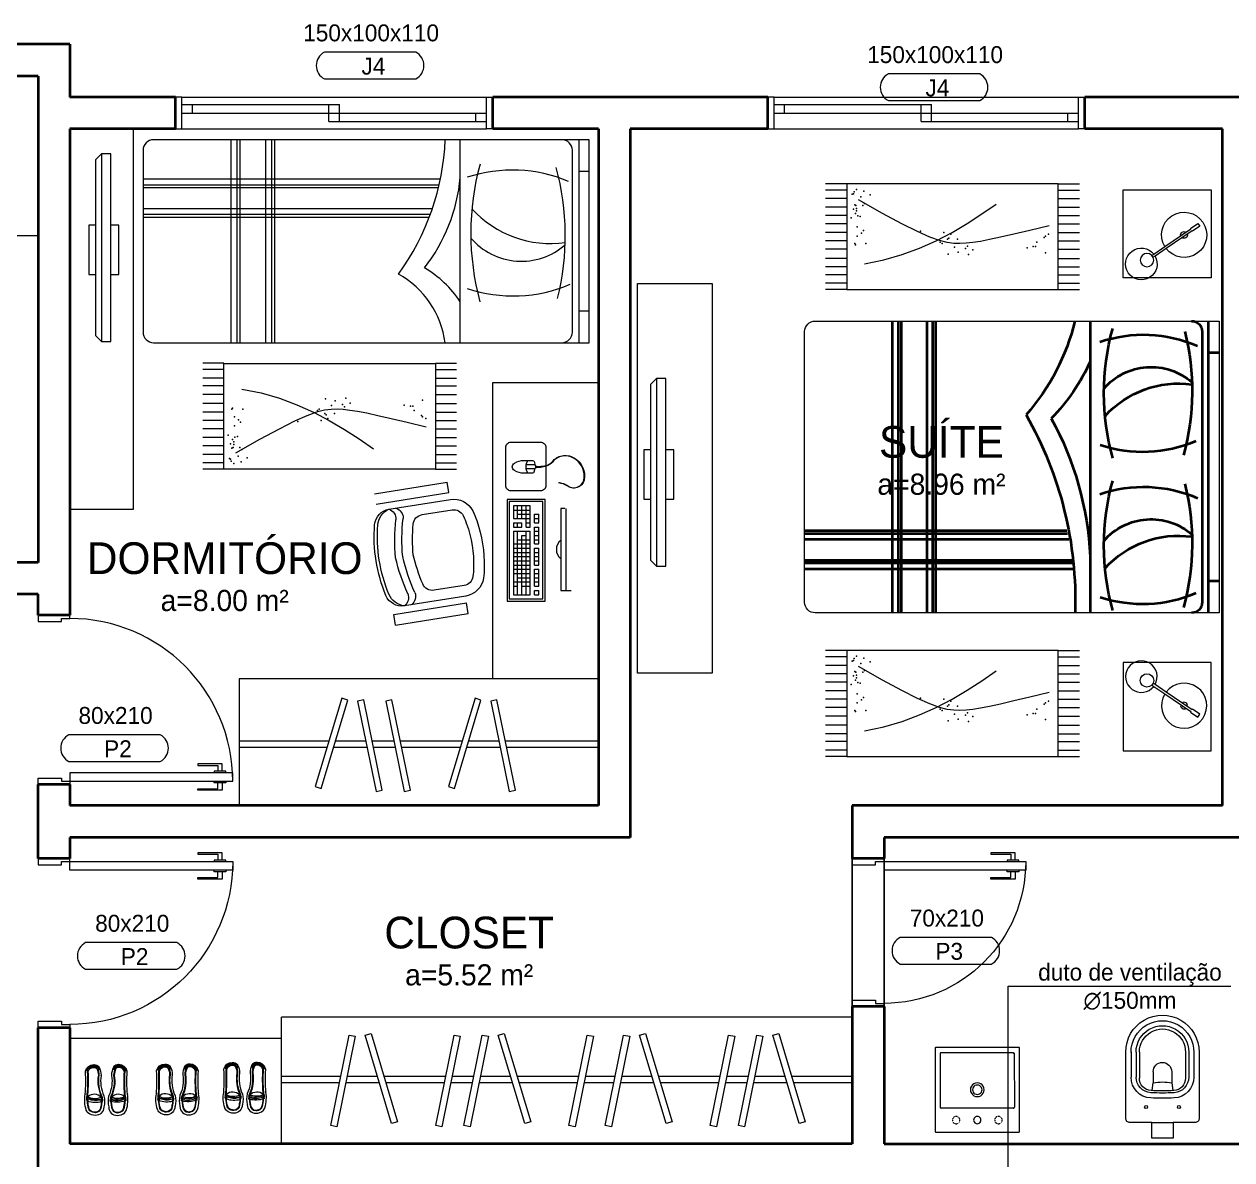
# Model space of a CAD drawing. Header units: millimetres. Extents: x 13204 to 24802, y 21209 to 40694.
# Drawn here: x 22591 to 23162, y 36718 to 37255 of the extents above; entities that cross this region are included whole.
import ezdxf
from ezdxf.enums import TextEntityAlignment as Align

# ---------------------------------------------------------------- set-up
doc = ezdxf.new("R2010")
doc.units = ezdxf.units.MM
doc.linetypes.add('CACHE', pattern=[0.24, 0.12, -0.12])
doc.linetypes.add('CONTINU', pattern=[0])
for name, color, linetype, lineweight in [('ESPECARQ', 2, 'Continuous', 20), ('Esquadrias', 2, 'Continuous', 20), ('Hachura', 8, 'Continuous', 0), ('Layout', 6, 'Continuous', 15), ('Layout-int', 1, 'Continuous', 40), ('Louças', 150, 'Continuous', 15), ('MOBILIÁRIO', 6, 'Continuous', 13), ('Moveis', 6, 'Continuous', 13), ('Paredes', 1, 'Continuous', 40), ('PISO', 5, 'Continuous', 5), ('TEXTO', 4, 'Continuous', 5)]:
    doc.layers.add(name, color=color, linetype=linetype, lineweight=lineweight)
doc.styles.add('LANA', font='stylu.ttf')
doc.styles.add('REGUA60', font='cityb___.ttf', dxfattribs={"width": 1.4})

# ---------------------------------------------------------------- blocks, each defined once
blk = doc.blocks.new('7408317_p')
at = {"layer": 'Louças'}
blk.add_lwpolyline([(200, 198.7), (198.2, 200.5), (-198.3, 200.5), (-200, 198.7), (-200, -197.7), (-198.3, -199.5), (198.2, -199.5), (200, -197.7)], close=True, dxfattribs=at)
at = {"layer": 'Louças', "linetype": 'CACHE'}
for points in [[(-100, 161.5, 1.00004), (-100, 126.5)], [(-100, 126.5, 1.000058), (-100, 161.5)], [(100, 161.5, 1.000022), (100, 126.5)], [(100, 126.5, 1.000056), (100, 161.5)]]:
    blk.add_lwpolyline(points, format="xyb", dxfattribs=at)
at = {"layer": 'Louças', "linetype": 'CONTINU'}
for points in [[(0, 161.5, 1.00026), (0, 126.5)], [(0, 126.5, 1.000277), (0, 161.5)], [(-170.3, 87.5, 0.414587), (-175.3, 82.5)], [(175.4, 82.5, 0.414612), (170.4, 87.5)], [(0, 33, 1.000349), (0, -32)], [(0, 22.7, 1.000759), (0, -21.8)], [(0, -32, 1.000654), (0, 33)], [(0, -21.8, 1.000698), (0, 22.7)], [(-173.6, -173, -0.197042), (-175, -169.5)], [(-175, -169.5, 0.414578), (-170, -174.5)], [(170.6, -174.5, 0.413833), (175, -170.1)], [(-170, -174.5, -0.19704), (-173.6, -173)]]:
    blk.add_lwpolyline(points, format="xyb", dxfattribs=at)
for points in [[(-175, -169.5), (-175.3, 82.5)], [(-170.3, 87.5), (170.4, 87.5)], [(175, -170.1), (175.4, 82.5)], [(-170, -174.5), (170.6, -174.5)]]:
    blk.add_lwpolyline(points, dxfattribs=at)
blk = doc.blocks.new('7113117_p')
at = {"layer": 'Louças'}
blk.add_lwpolyline([(172.9, -144, 0.467984), (153.2, -124.3), (50, -124.3), (50, -50.4), (-50.4, -50.4), (-50.4, -124.3), (-153.6, -124.3, 0.441665), (-173.3, -144), (-173.3, -457.4, 1.008711), (172.9, -457.4)], format="xyb", close=True, dxfattribs=at)
at = {"layer": 'Louças', "linetype": 'CONTINU'}
blk.add_lwpolyline([(-50.4, -124.3), (50, -124.3)], dxfattribs=at)
at = {"layer": 'Louças', "color": 8, "linetype": 'CONTINU'}
for points in [[(-77.7, -190.6, 1), (-77.7, -204.4)], [(-77.7, -204.4, 1), (-77.7, -190.6)], [(77.7, -190.6, 1), (77.7, -204.4)], [(77.7, -204.4, 1), (77.7, -190.6)], [(-55.5, -240.3, 0.40075), (-148.8, -338.1)], [(-55, -265.2, 0.398103), (-124.8, -338.9)], [(-53.8, -275.4, 0.398153), (-109.4, -334.2)], [(55.1, -240.3, 0.027466), (-55.5, -240.3)], [(54.7, -265.2, 0.027933), (-55, -265.2)], [(53.4, -275.4, 0.02758), (-53.8, -275.4)], [(109, -334.2, 0.398153), (53.4, -275.4)], [(124.4, -338.9, 0.398024), (54.7, -265.2)], [(148.4, -338.1, 0.400736), (55.1, -240.3)], [(-43.9, -311.9, 0.088949), (43.5, -312)], [(-43.9, -364.6, 0.417873), (0, -408.2)], [(0, -408.2, 0.414762), (43.5, -364.6)], [(-148.8, -456.1, 1.005641), (148.4, -456.1)], [(-124.8, -457.4, 1.001107), (124.4, -457.1)], [(-109.4, -457.4, 1.001183), (109, -457.1)]]:
    blk.add_lwpolyline(points, format="xyb", dxfattribs=at)
for points in [[(-48.9, -275.2), (-43.9, -311.9)], [(43.5, -312), (48.5, -275.2)], [(-148.8, -458.5), (-148.8, -339)], [(-124.8, -457.4), (-124.8, -338.9)], [(-109.4, -457.4), (-109.4, -334.2)], [(-43.9, -364.6), (-43.9, -311.9)], [(43.5, -364.6), (43.5, -312)], [(109, -457.1), (109, -334.2)], [(124.4, -457.1), (124.4, -338.9)], [(148.4, -458.5), (148.4, -339)]]:
    blk.add_lwpolyline(points, dxfattribs=at)
blk = doc.blocks.new('*U13', base_point=(47994.74, 3576.54))
at = {"layer": 'Esquadrias'}
for p, q in [((47847.74, 3576.54), (47844.74, 3576.54)), ((47847.74, 3561.54), (47847.74, 3576.54)), ((47991.74, 3576.54), (47994.74, 3576.54)), ((47991.74, 3561.54), (47991.74, 3576.54)), ((47991.74, 3573.04), (47917.24, 3573.04)), ((47917.24, 3565.04), (47917.24, 3573.04)), ((47922.24, 3565.04), (47922.24, 3573.04)), ((47986.74, 3569.04), (47986.74, 3573.04)), ((47991.74, 3569.04), (47847.74, 3569.04)), ((47922.24, 3565.04), (47847.74, 3565.04)), ((47852.74, 3565.04), (47852.74, 3569.04)), ((47844.74, 3561.54), (47847.74, 3561.54)), ((47994.74, 3561.54), (47991.74, 3561.54))]:
    blk.add_line(p, q, dxfattribs=at)
at = {"layer": 'Esquadrias', "color": 0}
for p, q in [((47991.74, 3576.54), (47847.74, 3576.54)), ((47991.74, 3561.54), (47847.74, 3561.54))]:
    blk.add_line(p, q, dxfattribs=at)
blk = doc.blocks.new('*U9', base_point=(47684.74, 3926.54))
at = {"layer": 'Esquadrias'}
for p, q in [((47683.24, 4003.54), (47679.24, 4003.54)), ((47679.24, 4003.54), (47679.24, 3926.54)), ((47683.24, 3926.54), (47683.24, 4003.54)), ((47678.49, 3998.54), (47674.99, 3998.54)), ((47674.99, 3998.54), (47674.99, 3987.04)), ((47679.24, 4000.29), (47678.49, 4000.29)), ((47678.49, 4000.29), (47678.49, 3994.79)), ((47683.24, 4000.29), (47683.99, 4000.29)), ((47683.99, 4000.29), (47683.99, 3994.79)), ((47683.99, 3998.54), (47687.49, 3998.54)), ((47687.49, 3998.54), (47687.49, 3987.04)), ((47675.74, 3987.04), (47675.74, 3996.54)), ((47675.74, 3996.54), (47678.49, 3996.54)), ((47678.49, 3994.79), (47679.24, 3994.79)), ((47683.99, 3994.79), (47683.24, 3994.79)), ((47686.74, 3996.54), (47683.99, 3996.54)), ((47686.74, 3987.04), (47686.74, 3996.54)), ((47674.99, 3987.04), (47675.74, 3987.04)), ((47687.49, 3987.04), (47686.74, 3987.04)), ((47606.24, 3926.54), (47604.74, 3926.54)), ((47606.24, 3922.54), (47606.24, 3926.54)), ((47679.24, 3926.54), (47683.24, 3926.54)), ((47683.24, 3926.54), (47684.74, 3926.54)), ((47683.24, 3922.54), (47683.24, 3926.54)), ((47607.74, 3922.54), (47606.24, 3922.54)), ((47607.74, 3911.54), (47607.74, 3922.54)), ((47681.74, 3911.54), (47681.74, 3922.54)), ((47681.74, 3922.54), (47683.24, 3922.54)), ((47604.74, 3911.54), (47607.74, 3911.54)), ((47684.74, 3911.54), (47681.74, 3911.54))]:
    blk.add_line(p, q, dxfattribs=at)
at = {"layer": 'Esquadrias', "color": 0}
blk.add_arc((47683.24, 3926.54), 77, 90, 180, dxfattribs=at)
blk = doc.blocks.new('*U12', base_point=(47649.74, 3926.54))
at = {"layer": 'Esquadrias'}
for p, q in [((47648.24, 4003.54), (47644.24, 4003.54)), ((47644.24, 4003.54), (47644.24, 3926.54)), ((47648.24, 3926.54), (47648.24, 4003.54)), ((47643.49, 3998.54), (47639.99, 3998.54)), ((47639.99, 3998.54), (47639.99, 3987.04)), ((47644.24, 4000.29), (47643.49, 4000.29)), ((47643.49, 4000.29), (47643.49, 3994.79)), ((47648.24, 4000.29), (47648.99, 4000.29)), ((47648.99, 4000.29), (47648.99, 3994.79)), ((47648.99, 3998.54), (47652.49, 3998.54)), ((47652.49, 3998.54), (47652.49, 3987.04)), ((47640.74, 3987.04), (47640.74, 3996.54)), ((47640.74, 3996.54), (47643.49, 3996.54)), ((47643.49, 3994.79), (47644.24, 3994.79)), ((47648.99, 3994.79), (47648.24, 3994.79)), ((47651.74, 3996.54), (47648.99, 3996.54)), ((47651.74, 3987.04), (47651.74, 3996.54)), ((47639.99, 3987.04), (47640.74, 3987.04)), ((47652.49, 3987.04), (47651.74, 3987.04)), ((47571.24, 3926.54), (47569.74, 3926.54)), ((47571.24, 3922.54), (47571.24, 3926.54)), ((47644.24, 3926.54), (47648.24, 3926.54)), ((47648.24, 3926.54), (47649.74, 3926.54)), ((47648.24, 3922.54), (47648.24, 3926.54)), ((47572.74, 3922.54), (47571.24, 3922.54)), ((47572.74, 3911.54), (47572.74, 3922.54)), ((47646.74, 3911.54), (47646.74, 3922.54)), ((47646.74, 3922.54), (47648.24, 3922.54)), ((47569.74, 3911.54), (47572.74, 3911.54)), ((47649.74, 3911.54), (47646.74, 3911.54))]:
    blk.add_line(p, q, dxfattribs=at)
at = {"layer": 'Esquadrias', "color": 0}
blk.add_arc((47648.24, 3926.54), 77, 90, 180, dxfattribs=at)
blk = doc.blocks.new('*U7', base_point=(47649.74, 4231.15))
at = {"layer": 'Esquadrias'}
for p, q in [((47644.24, 4294.9), (47643.49, 4294.9)), ((47643.49, 4294.9), (47643.49, 4289.4)), ((47648.24, 4298.15), (47644.24, 4298.15)), ((47644.24, 4298.15), (47644.24, 4231.15)), ((47648.24, 4231.15), (47648.24, 4298.15)), ((47648.24, 4294.9), (47648.99, 4294.9)), ((47648.99, 4294.9), (47648.99, 4289.4)), ((47643.49, 4293.15), (47639.99, 4293.15)), ((47639.99, 4293.15), (47639.99, 4281.65)), ((47640.74, 4281.65), (47640.74, 4291.15)), ((47640.74, 4291.15), (47643.49, 4291.15)), ((47643.49, 4289.4), (47644.24, 4289.4)), ((47648.99, 4289.4), (47648.24, 4289.4)), ((47648.99, 4293.15), (47652.49, 4293.15)), ((47651.74, 4291.15), (47648.99, 4291.15)), ((47651.74, 4281.65), (47651.74, 4291.15)), ((47652.49, 4293.15), (47652.49, 4281.65)), ((47639.99, 4281.65), (47640.74, 4281.65)), ((47652.49, 4281.65), (47651.74, 4281.65)), ((47581.24, 4231.15), (47579.74, 4231.15)), ((47581.24, 4227.15), (47581.24, 4231.15)), ((47582.74, 4227.15), (47581.24, 4227.15)), ((47582.74, 4216.15), (47582.74, 4227.15)), ((47644.24, 4231.15), (47648.24, 4231.15)), ((47646.74, 4216.15), (47646.74, 4227.15)), ((47646.74, 4227.15), (47648.24, 4227.15)), ((47648.24, 4231.15), (47649.74, 4231.15)), ((47648.24, 4227.15), (47648.24, 4231.15)), ((47579.74, 4216.15), (47582.74, 4216.15)), ((47649.74, 4216.15), (47646.74, 4216.15))]:
    blk.add_line(p, q, dxfattribs=at)
at = {"layer": 'Esquadrias', "color": 0}
blk.add_arc((47648.24, 4231.15), 67, 90, 180, dxfattribs=at)
blk = doc.blocks.new('*U43', base_point=(58680.81, 6338.31))
blk = doc.blocks.new('*U44', base_point=(58681.27, 6080.14))
blk = doc.blocks.new('*U46', base_point=(58424.16, 6258.88))
blk = doc.blocks.new('INDESQ2')
at = {"color": 0, "linetype": 'ByBlock'}
for p, q in [((4.32, 2.96), (-4.32, 2.96)), ((-4.32, 0.44), (4.32, 0.44))]:
    blk.add_line(p, q, dxfattribs=at)
at = {"color": 0}
for centre, start, end in [((-3.67, 1.7), 117.3654, 242.6346), ((3.67, 1.7), 297.3654, 62.6346)]:
    blk.add_arc(centre, 1.42, start, end, dxfattribs=at)
at = {"style": 'REGUA60', "width": 1.4, "flags": 9}
blk.add_attdef('LOCAL', text='', height=1.5, dxfattribs=at).set_placement((-0.08, -4.35), align=Align.CENTER)
at = {"layer": 'ESPECARQ', "color": 0, "style": 'REGUA60'}
for tag, width, p in [('COD', 1.1, (-0.08, 0.95)), ('DIM', 1.4, (-0.08, -2.17))]:
    blk.add_attdef(tag, text='', height=1.5, dxfattribs=dict(at, width=width)).set_placement(p, align=Align.CENTER)
blk = doc.blocks.new('Conj096x203_t')
at = {"layer": 'MOBILIÁRIO', "color": 8}
for p, q in [((111.8, 755.2), (111.8, 2110)), ((125.8, 750.1), (125.8, 2110)), ((153.7, 740.5), (153.7, 2110)), ((251.7, 712.8), (251.7, 2110)), ((265.7, 709.5), (265.7, 2110)), ((293.6, 703.6), (293.6, 2110)), ((480, 1694.3), (-480, 1694.3)), ((480, 1666.4), (-480, 1666.4)), ((480, 1652.4), (-480, 1652.4)), ((480, 1531.2), (-480, 1531.2)), ((480, 1503.3), (-480, 1503.3)), ((480, 1489.3), (-480, 1489.3)), ((-480, 610), (480, 610)), ((-430, 80), (430, 80)), ((480, 50), (-480, 50)), ((-330, 0), (-330, 50)), ((330, 0), (330, 50))]:
    blk.add_line(p, q, dxfattribs=at)
at = {"layer": 'MOBILIÁRIO', "linetype": 'Continuous', "lineweight": 0, "flags": 128}
blk.add_lwpolyline([(480, 2060, 0.414214), (430, 2110), (-430, 2110, 0.414214), (-480, 2060), (-480, 0), (480, 0)], format="xyb", close=True, dxfattribs=at)
at = {"layer": 'MOBILIÁRIO', "color": 8}
for centre, radius, start, end in [((-534.7, 1110.4), 432.1, 277.2698, 331.2485), ((528.3, 1844.2), 1164, 233.9983, 267.6195), ((-570.1, 1039), 514.3, 303.4897, 329.6863), ((376.9, 1424.9), 818.4, 232.0742, 264.715), ((427.9, 360.2), 686.6, 161.5663, 203.1347), ((-347.7, 364.2), 684.2, 337.0665, 18.1126), ((38.4, -677.8), 1238.2, 74.7115, 105.1887), ((221.2, 321.5), 315.8, 130.8818, 221.0054), ((492.5, 182.7), 503.3, 132.2899, 187.8553), ((-430, 130), 50, 180, 270), ((26, 1351.8), 1238.2, 256.1366, 285.1101), ((430, 130), 50, 270, 0)]:
    blk.add_arc(centre, radius, start, end, dxfattribs=at)
blk = doc.blocks.new('P10350')
at = {"layer": 'MOBILIÁRIO'}
for p, q in [((-0.18, 0.3094), (-0.18, 0.1669)), ((0.18, 0.1669), (0.18, 0.3094))]:
    blk.add_line(p, q, dxfattribs=at)
blk.add_lwpolyline([(-0.1685, 0.5372, 0.34754), (-0.23, 0.4594), (-0.23, 0.1669, 0.32794), (-0.1599, 0.0715, 0.036168), (-0.112, 0.0602, 0.091436), (0.112, 0.0602, 0.036168), (0.1599, 0.0715, 0.32794), (0.23, 0.1669), (0.23, 0.4594, 0.34754), (0.1685, 0.5372, 0.116963)], format="xyb", close=True, dxfattribs=at)
blk.add_lwpolyline([(0.23, 0.4594, 0.272556), (0.165, 0.5226, 0.116963), (-0.165, 0.5226, 0.272556), (-0.23, 0.4594)], format="xyb", dxfattribs=at)
for centre, radius, start, end in [((-0.1869, 0.4816), 0.0484, 207.2712, 282.9648), ((0.058, -0.4135), 0.8796, 93.7812, 105.4333), ((-0.058, -0.4135), 0.8796, 74.5667, 86.2188), ((0.1869, 0.4816), 0.0484, 257.0352, 332.7288), ((-0.1869, 0.4479), 0.0484, 207.2712, 282.9648), ((0.058, -0.4472), 0.8796, 93.7812, 105.4333), ((-0.058, -0.4472), 0.8796, 74.5667, 86.2188), ((0.1869, 0.4479), 0.0484, 257.0352, 332.7288), ((-0.13, 0.3094), 0.05, 103.9549, 180), ((0.058, -0.4472), 0.8296, 94.0095, 103.9549), ((-0.058, -0.4472), 0.8296, 76.0451, 85.9905), ((0.13, 0.3094), 0.05, 0, 76.0451), ((-0.13, 0.1669), 0.05, 180, 252.6255), ((-0.0583, 0.396), 0.29, 252.6255, 261.0259), ((0.0583, 0.396), 0.29, 278.9741, 287.3745), ((0.13, 0.1669), 0.05, 287.3745, 360), ((0, 0.6678), 0.5678, 259.4903, 280.5097)]:
    blk.add_arc(centre, radius, start, end, dxfattribs=at)
blk = doc.blocks.new('Mouse')
at = {"layer": 'Hachura', "color": 0}
for p, q in [((-31.3, 126), (-31.3, 85.5)), ((-25.8, 133.7), (-8, 139.8)), ((-11.3, 138.7), (-11.3, 96.9)), ((-4.3, 140.7), (-4.2, 142.3)), ((-4.2, 142.3), (-2.6, 142.5)), ((-4.1, 143.3), (-4, 145.3)), ((-4.1, 143.3), (-2.8, 143.5)), ((-4, 145.3), (-2.3, 145.5)), ((-3.9, 146.3), (-3.7, 149)), ((-3.9, 146.3), (-2.5, 146.5)), ((-3.7, 149), (-2.2, 149.1)), ((-3.6, 150), (-3.4, 152.7)), ((-3.6, 150), (-2.3, 150.1)), ((-3.4, 152.7), (-1.9, 152.8)), ((-3.3, 153.7), (-3.2, 154.4)), ((-3.3, 153.7), (-2.1, 153.8)), ((-2.4, 154.4), (-3.2, 154.4)), ((-2.4, 154.4), (-2.5, 166.2)), ((-0.4, 154.4), (-2.4, 154.4)), ((0.6, 151.5), (-0.7, 151.6)), ((0.5, 152.5), (-0.6, 152.6)), ((-0.4, 154.4), (-0.5, 166.2)), ((0.4, 154.4), (-0.4, 154.4)), ((1, 147.5), (-0.3, 147.6)), ((0.9, 148.5), (-0.2, 148.6)), ((1.3, 144.4), (-0.1, 144.5)), ((1.2, 145.4), (0.1, 145.5)), ((0.5, 152.5), (0.4, 154.4)), ((0.9, 148.5), (0.6, 151.5)), ((1.2, 145.4), (1, 147.5)), ((1.7, 140.7), (1.3, 144.4)), ((23.2, 133.7), (5.3, 139.8)), ((8.7, 138.7), (8.7, 96.9)), ((28.7, 85.5), (28.7, 126))]:
    blk.add_line(p, q, dxfattribs=at)
at = {"layer": 'Hachura'}
blk.add_lwpolyline([(115, 165, 0.414214), (90, 190), (3.1, 190, -0.128199), (22.4, 219.4, 0.177485), (51, 266.7, 0.180122), (41.8, 321.9, 0.326018), (-65, 370.7, 0.526166), (-91.8, 290.5, -0.121014), (-77.7, 251.3), (-76, 253.9, 0.114167), (-90.1, 291.7, -0.635198), (-48.6, 370.7, -0.280943), (40.1, 320.9, -0.177553), (49.1, 267.8, -0.180278), (21.1, 221, 0.130799), (1, 190), (-90, 190, 0.414214), (-115, 165), (-115, 25, 0.414214), (-90, 0), (90, 0, 0.414214), (115, 25)], format="xyb", close=True, dxfattribs=at)
at = {"layer": 'Hachura', "color": 0}
for centre, radius, start, end in [((69.2, 167.7), 71.7, 161.9133, 181.2098), ((69.2, 167.7), 69.7, 161.9133, 181.2209), ((69.2, 167.7), 69.7, 161.3758, 161.9133), ((-23.2, 126), 8.17, 109.0136, 180), ((-1.3, 120.6), 20.4, 70.9864, 109.0136), ((-2.7, 143), 0.506, 287.6968, 91.2518), ((-2.5, 146), 0.506, 287.6968, 91.2518), ((-2.3, 149.6), 0.506, 287.6968, 91.2518), ((-2.1, 153.3), 0.506, 287.6968, 91.2518), ((-0.6, 152.1), 0.506, 89.6119, 253.1669), ((-0.2, 148), 0.506, 89.6119, 253.1669), ((0, 145), 0.506, 89.6119, 253.1669), ((20.5, 126), 8.17, 0, 70.9864), ((-1.3, 146.9), 50.9, 233.9012, 306.0988), ((58.2, 86.5), 89.5, 179.3488, 210.5744), ((-60.9, 86.5), 89.5, 329.4256, 0.6512), ((-1.3, 51.4), 20.4, 210.5744, 329.4256)]:
    blk.add_arc(centre, radius, start, end, dxfattribs=at)
blk = doc.blocks.new('A$C54701999')
at = {"layer": 'MOBILIÁRIO', "color": 8}
for p, q in [((3.64, 45.84), (6.64, 48.84)), ((3.64, 45.84), (3.64, -48.16)), ((3.64, -48.16), (6.64, -51.16))]:
    blk.add_line(p, q, dxfattribs=at)
for points in [[(6.64, 48.84), (11.64, 48.84), (11.64, -51.16), (6.64, -51.16), (6.64, 48.84)], [(3.64, -13.08), (0, -13.08), (0, 13.08), (3.64, 13.08)], [(11.64, 13.08), (15.89, 13.08), (15.89, -13.08), (11.64, -13.08)]]:
    blk.add_lwpolyline(points, dxfattribs=at)
blk = doc.blocks.new('Tapete3')
at = {"layer": 'Hachura'}
for p, q in [((-500, 250.2), (-600, 250.2)), ((500, 250.2), (600, 250.2)), ((-500, 219.9), (-600, 219.9)), ((-500, 179.9), (-600, 179.9)), ((500, 219.9), (600, 219.9)), ((500, 179.9), (600, 179.9)), ((-500, 143), (-600, 143)), ((500, 143), (600, 143)), ((-500, 103), (-600, 103)), ((-500, 59.5), (-600, 59.5)), ((500, 103), (600, 103)), ((500, 59.5), (600, 59.5)), ((-500, 19.5), (-600, 19.5)), ((500, 19.5), (600, 19.5)), ((-500, -20.5), (-600, -20.5)), ((500, -20.5), (600, -20.5)), ((-500, -60.5), (-600, -60.5)), ((-500, -100.5), (-600, -100.5)), ((500, -60.5), (600, -60.5)), ((500, -100.5), (600, -100.5)), ((-500, -140.5), (-600, -140.5)), ((500, -140.5), (600, -140.5)), ((-500, -180.5), (-600, -180.5)), ((-500, -220.5), (-600, -220.5)), ((500, -180.5), (600, -180.5)), ((500, -220.5), (600, -220.5)), ((-500, -250.2), (-600, -250.2)), ((500, -250.2), (600, -250.2))]:
    blk.add_line(p, q, dxfattribs=at)
blk.add_lwpolyline([(500, 249.8), (-500, 249.8), (-500, -250.2), (500, -250.2)], close=True, dxfattribs=at)
for points in [[(415.7, 128.4), (324.4, 109.7), (237.8, 84.7), (155.5, 54.1), (77.1, 18.8), (2.1, -20.4), (-70, -62.9), (-139.5, -107.7), (-207, -154.1)], [(-457.2, -52.2), (-366.2, -30.2), (-290.2, -12.1), (-227.3, 2.3), (-175.3, 13.6), (-132.2, 21.8), (-95.9, 27.5), (-64.3, 30.9), (-35.3, 32.3), (-6.7, 31.7), (24.6, 27.6), (61.6, 18.2), (107.6, 1.5), (165.8, -24.2), (239.3, -60.9), (331.2, -110.4), (444.8, -174.5)]]:
    blk.add_lwpolyline(points, dxfattribs=at)
for p in [(-439.8, 76), (-96.4, 61.4), (-76, 84.7), (-26.6, 73.1), (20, 81.8), (-434, 3.2), (-399, 26.5), (-393.2, 46.9), (-381.6, 46.9), (-352.5, 52.7), (-70.2, 44), (-61.5, 55.6), (-23.7, 11.9), (-9.1, 49.8), (17.1, 6.1), (22.9, 11.9), (49.1, 32.3), (57.8, 26.5), (409.9, 32.3), (459.4, 38.1), (462.3, 32.3), (-454.3, -11.4), (-439.8, -2.6), (8.3, -11.4), (40.3, -20.1), (150.9, -26), (421.5, -28.9), (430.3, -17.2), (450.6, -2.6), (450.6, -46.3), (436.1, -95.9), (447.7, -98.8), (459.4, -110.4), (479.7, -90), (415.7, -157), (424.5, -148.3), (453.6, -122.1), (453.6, -133.7), (456.5, -148.3), (462.3, -151.2), (468.1, -130.8), (389.5, -197.8), (418.6, -215.3), (433.2, -189.1), (453.6, -224), (465.2, -212.4), (468.1, -203.6), (473.9, -200.7), (473.9, -200.7)]:
    blk.add_point(p, dxfattribs=at)
blk = doc.blocks.new('Conj138x188_t')
at = {"linetype": 'Continuous', "lineweight": 0, "flags": 128}
blk.add_lwpolyline([(690, 1910, 0.414214), (640, 1960), (-640, 1960, 0.414214), (-690, 1910), (-690, 0), (690, 0)], format="xyb", close=True, dxfattribs=at)
at = {"layer": 'Layout-int', "color": 0}
for p, q in [((301.9, 720), (301.9, 1960)), ((315.9, 716.7), (315.9, 1960)), ((343.8, 710.6), (343.8, 1960)), ((441.8, 693.7), (441.8, 1960)), ((455.8, 691.8), (455.8, 1960)), ((483.7, 688.5), (483.7, 1960)), ((690, 1544.3), (-690, 1544.3)), ((690, 1516.4), (-690, 1516.4)), ((690, 1502.4), (-690, 1502.4)), ((690, 1381.2), (-690, 1381.2)), ((690, 1353.3), (-690, 1353.3)), ((690, 1339.3), (-690, 1339.3)), ((-690, 610), (690, 610)), ((-640, 80), (640, 80)), ((690, 50), (-690, 50)), ((-540, 0), (-540, 50)), ((540, 0), (540, 50))]:
    blk.add_line(p, q, dxfattribs=at)
for centre, radius, start, end in [((-938.2, 1699.8), 1047.9, 283.6988, 311.3018), ((630.4, 2450.8), 1770.6, 240.3117, 271.9293), ((-880.1, 1460.8), 932.5, 294.1575, 314.2921), ((492.9, 2109.2), 1500.8, 241.2529, 267.3452), ((-348.6, -610.6), 1155, 74.5447, 105.3556), ((14.8, 357.5), 640.4, 161.2655, 203.4355), ((-178.1, 321.4), 294.5, 130.8818, 221.0054), ((75, 192), 469.4, 132.2899, 187.8553), ((-708.7, 361.2), 638.2, 336.7646, 18.4146), ((371.2, -610.6), 1155, 74.5447, 105.3556), ((734.5, 357.5), 640.4, 161.2655, 203.4355), ((541.7, 321.4), 294.5, 130.8818, 221.0054), ((794.7, 192), 469.4, 132.2899, 187.8553), ((11.1, 361.2), 638.2, 336.7646, 18.4146), ((-640, 130), 50, 180, 270), ((-360.2, 1282.4), 1155, 255.9698, 285.2769), ((359.6, 1282.4), 1155, 255.9698, 285.2769), ((640, 130), 50, 270, 0)]:
    blk.add_arc(centre, radius, start, end, dxfattribs=at)
blk = doc.blocks.new('LUPLS003')
at = {"layer": 'MOBILIÁRIO', "color": 8}
for p, q in [((-50.8, 9.5), (-101.6, 9.5)), ((-101.6, 9.5), (-101.6, -9.5)), ((-50.8, 6.4), (-50.8, 9.5)), ((126.8, 6.4), (-50.8, 6.4)), ((215.9, 6.4), (203.4, 6.4)), ((-101.6, -9.5), (-50.8, -9.5)), ((-50.8, -6.4), (126.8, -6.4)), ((-50.8, -9.5), (-50.8, -6.4)), ((203.4, -6.4), (215.9, -6.4))]:
    blk.add_line(p, q, dxfattribs=at)
blk.add_lwpolyline([(126.8, -6.4), (203.4, -6.4, 27.96424), (203.4, 6.4), (126.8, 6.4, 39.974984)], format="xyb", close=True, dxfattribs=at)
blk.add_circle((254, 0), 38.1, dxfattribs=at)
for start, end in [(19.47122, 160.52878), (199.47122, 340.52878)]:
    blk.add_arc((0, 0), 19.1, start, end, dxfattribs=at)
blk = doc.blocks.new('Sap1')
at = {"layer": 'MOBILIÁRIO', "color": 8}
for p, q in [((-88.1, 59.2), (-88.1, 62.3)), ((-88, 67.6), (-87.9, 71.3)), ((-88, 63.2), (-88, 66.8)), ((-87.9, 77.1), (-87.8, 79.9)), ((-87.9, 72.3), (-87.9, 76.1)), ((-25, 61.5), (-25, 63.5)), ((-24.9, 64.9), (-24.8, 68.4)), ((-24.8, 69.6), (-24.6, 73)), ((-24.6, 74.1), (-24.5, 78.6)), ((-24.4, 79.7), (-24.3, 82.3)), ((22.8, 79.7), (22.7, 82.3)), ((23, 74.1), (22.8, 78.6)), ((23.2, 69.6), (23, 73)), ((23.3, 64.9), (23.2, 68.4)), ((23.4, 61.5), (23.4, 63.5)), ((86.3, 77.1), (86.2, 79.9)), ((86.3, 72.3), (86.3, 76.1)), ((86.4, 67.6), (86.3, 71.3)), ((86.4, 63.2), (86.4, 66.8)), ((86.5, 59.2), (86.4, 62.3)), ((-90.7, 49.2), (-90.6, 48.2)), ((-87.7, 49.7), (-87.6, 48.5)), ((86.1, 49.7), (86, 48.5)), ((89.1, 49.2), (89, 48.2)), ((-89.1, -61.6), (-97.4, -67.9)), ((-39.8, -67.8), (-30.8, -72.3)), ((38.2, -67.8), (29.2, -72.3)), ((87.5, -61.6), (95.8, -67.9))]:
    blk.add_line(p, q, dxfattribs=at)
for points in [[(-100.4, 46, 0.043469), (-100.5, 47.4, -0.035774), (-99.5, -59.2, 0.075267), (-99.3, -62.2, 0.346036), (-60.4, -92.8), (-57.9, -92.8, 0.200705), (-36.6, -83.9, 0.077872), (-34.7, -81.3, 0.116948), (-25.5, -42.6, 0.041231), (-25.6, -41.3, -0.150456), (-12.5, 54.5, 0.055143), (-11.9, 56.2, 0.111361), (-12.3, 106.6, -0.052319), (-12.5, 108.3, 0.408252), (-52.5, 147.5), (-52.5, 147.5, 0.1858), (-87.8, 134.5, 0.060467), (-89.1, 133.1, 0.03136), (-95.4, 122.8, 0.046718), (-95.9, 121.4, 0.118556), (-100.5, 47.4)], [(-22.3, 81.9, 0.054171), (-25, 103.7, -0.052319), (-25.5, 108, 0.409344), (-52.6, 134.5, 0.182567), (-78.8, 125.2, 0.028108), (-83.6, 117.2, 0.066205), (-89.9, 79.3, 0.117735)], [(-24.3, 82.3, 0.052953), (-26.9, 103.2, -0.052319), (-27.5, 108, 0.409605), (-52.6, 132.5, 0.180895), (-77.3, 123.8, 0.026681), (-81.8, 116.4, 0.064658), (-87.8, 79.9, 0.117388)], [(98.8, 46, -0.043469), (98.9, 47.4, 0.035774), (97.9, -59.2, -0.075267), (97.7, -62.2, -0.346036), (58.8, -92.8), (56.3, -92.8, -0.200705), (34.9, -83.9, -0.077872), (33.1, -81.3, -0.116948), (23.9, -42.6, -0.041231), (24, -41.3, 0.150456), (10.9, 54.5, -0.055143), (10.3, 56.2, -0.111361), (10.7, 106.6, 0.052319), (10.9, 108.3, -0.408252), (50.9, 147.5), (50.9, 147.5, -0.1858), (86.2, 134.5, -0.060467), (87.5, 133.1, -0.03136), (93.7, 122.8, -0.046718), (94.3, 121.4, -0.118556), (98.9, 47.4)], [(20.7, 81.9, -0.054171), (23.4, 103.7, 0.052319), (23.9, 108, -0.409344), (51, 134.5, -0.182567), (77.2, 125.2, -0.028108), (82, 117.2, -0.066205), (88.2, 79.3, -0.117735)], [(22.7, 82.3, -0.052953), (25.3, 103.2, 0.052319), (25.9, 108, -0.409605), (51, 132.5, -0.180895), (75.7, 123.8, -0.026681), (80.2, 116.4, -0.064658), (86.2, 79.9, -0.117388)], [(-92.9, 75.6, -0.002001), (-92.9, 76.8, -0.202423), (-89.9, 79.3, -0.136151), (-22.3, 81.9, -0.266998), (-19.3, 79.4, -0.002639), (-19.3, 78.3)], [(-92.9, 74.3, 0.005018), (-92.9, 71.3, 0.118235)], [(-92.8, 70.1, 0.005491), (-92.7, 66.8, 0.118235)], [(-92.6, 65.5, 0.007177), (-92.3, 61.3, 0.118235)], [(-92.2, 59.9, 0.018234), (-90.7, 49.2, 0.118235)], [(-91.9, 57, -0.2582), (-21.4, 59.8, -0.2582)], [(-90.6, 48.2, -0.035774), (-89.6, -59.9, 0.346036), (-60.4, -82.8), (-57.9, -82.8, 0.200705), (-43.7, -76.8, 0.116405), (-35.5, -42.7, -0.149885), (-21.7, 58.5, 0.008977), (-20.9, 62.2, -0.052319)], [(-89, 58.7, 0.01562), (-87.7, 49.7, 0.117735)], [(-87.6, 48.5, -0.03562), (-86.5, -59.6, 0.34146), (-60.4, -79.8), (-57.9, -79.8, 0.193733), (-46.1, -75, 0.113881), (-38.5, -42.9, -0.149034), (-24.5, 59.5, 0.004191), (-24.2, 61.1, -0.052319)], [(-20.7, 63.6, 0.008196), (-20.2, 67, -0.052319)], [(-20, 68.2, 0.007518), (-19.7, 71.4, -0.052319)], [(-19.6, 73, 0.009706), (-19.4, 77.1, -0.052319)], [(91.3, 75.6, 0.002001), (91.3, 76.8, 0.202423), (88.2, 79.3, 0.136151), (20.7, 81.9, 0.266998), (17.7, 79.4, 0.002639), (17.7, 78.3)], [(18, 73, -0.009706), (17.8, 77.1, 0.052319)], [(18.4, 68.2, -0.007518), (18.1, 71.4, 0.052319)], [(19.1, 63.6, -0.008196), (18.6, 67, 0.052319)], [(89, 48.2, 0.035774), (88, -59.9, -0.346036), (58.8, -82.8), (56.3, -82.8, -0.200705), (42.1, -76.8, -0.116405), (33.9, -42.7, 0.149885), (20, 58.5, -0.008977), (19.3, 62.2, 0.052319)], [(90.2, 57, 0.2582), (19.8, 59.8, 0.2582)], [(86, 48.5, 0.03562), (84.9, -59.6, -0.34146), (58.8, -79.8), (56.3, -79.8, -0.193733), (44.5, -75, -0.113881), (36.9, -42.9, 0.149034), (22.9, 59.5, -0.004191), (22.6, 61.1, 0.052319)], [(87.4, 58.7, -0.01562), (86.1, 49.7, -0.117735)], [(90.6, 59.9, -0.018234), (89.1, 49.2, -0.118235)], [(91, 65.5, -0.007177), (90.7, 61.3, -0.118235)], [(91.2, 70.1, -0.005491), (91.1, 66.8, -0.118235)], [(91.3, 74.3, -0.005018), (91.3, 71.3, -0.118235)], [(-94.1, -65.4, 0.312745), (-60.4, -88.8), (-57.9, -88.8, 0.210549), (-38.7, -80.3, 0.032745), (-34.4, -70.5, 0.033103)], [(-93.3, -64.8, 0.315148), (-60.4, -87.8), (-57.9, -87.8, 0.209182), (-39.6, -79.8, 0.032695), (-35.3, -70, -0.151321)], [(92.5, -65.4, -0.312745), (58.8, -88.8), (56.3, -88.8, -0.210549), (37.1, -80.3, -0.032745), (32.8, -70.5, -0.033103)], [(91.7, -64.8, -0.315148), (58.8, -87.8), (56.3, -87.8, -0.209182), (37.9, -79.8, -0.032695), (33.7, -70, 0.151321)]]:
    blk.add_lwpolyline(points, format="xyb", dxfattribs=at)
for points in [[(-94.8, 65, -0.331872), (-86.7, 67.3, -0.022406)], [(-94.5, 74, -0.307127), (-86.4, 76.9, -0.076984)], [(-94.5, 70, -0.30205), (-86.6, 72, -0.131077)], [(-94, 59, -0.291117), (-86.6, 63.3, -0.057175)], [(-83.6, 71), (-81.6, 66.4, -0.174021), (-31.6, 69.9), (-30.3, 74.8, 0.174021)], [(-27.4, 64.5, -0.335512), (-18.9, 61.8, -0.064741)], [(-26.6, 69.2, -0.318156), (-18.4, 66.6, -0.073871)], [(-26.5, 79, -0.075839), (-17.8, 76.4, 0.427177)], [(-26.2, 73, -0.185746), (-18.3, 70.3, 0.623704)], [(24.9, 79, 0.075839), (16.2, 76.4, -0.427177)], [(24.6, 73, 0.185746), (16.6, 70.3, -0.623704)], [(25, 69.2, 0.318156), (16.8, 66.6, 0.073871)], [(25.8, 64.5, 0.335512), (17.3, 61.8, 0.064741)], [(82, 71), (80, 66.4, 0.174021), (30, 69.9), (28.7, 74.8, -0.174021)], [(92.9, 74, 0.307127), (84.8, 76.9, 0.076984)], [(92.9, 70, 0.30205), (85, 72, 0.131077)], [(92.4, 59, 0.291117), (85, 63.3, 0.057175)], [(93.2, 65, 0.331872), (85.1, 67.3, 0.022406)]]:
    blk.add_lwpolyline(points, format="xyb", close=True, dxfattribs=at)
for centre, radius, start, end in [((-57.8, 93.1), 45.5, 228.2311, 316.0421), ((56.2, 93.1), 45.5, 223.9579, 311.7689), ((-35.5, -42.7), 10, 359.8041, 6.9433), ((-35.5, -42.7), 10, 359.8041, 6.9433), ((33.9, -42.7), 10, 173.0567, 180.1959), ((33.9, -42.7), 10, 173.0567, 180.1959)]:
    blk.add_arc(centre, radius, start, end, dxfattribs=at)

msp = doc.modelspace()

# ---------------------------------------------------------------- linework, layer by layer
at = {"layer": 'Louças'}
msp.add_line((22597.62, 37155.27), (22477.62, 37155.27), dxfattribs=at)
at = {"layer": 'MOBILIÁRIO'}
for p, q in [((22642.62, 37205.87), (22642.62, 37025.87)), ((22812.62, 36945.87), (22812.62, 37085.87)), ((22812.62, 37085.87), (22862.62, 37085.87)), ((22756.69, 37033.36), (22790.97, 37038.85)), ((22791.76, 37033.88), (22790.97, 37038.85)), ((22757.49, 37028.4), (22791.76, 37033.88)), ((22642.62, 37025.87), (22612.62, 37025.87)), ((22765.83, 36976.24), (22800.11, 36981.72)), ((22800.9, 36976.75), (22800.11, 36981.72)), ((22800.9, 36976.75), (22800.11, 36981.72)), ((22766.63, 36971.27), (22765.83, 36976.24)), ((22766.63, 36971.27), (22800.9, 36976.75)), ((22862.62, 36945.87), (22692.62, 36945.87)), ((22692.62, 36945.87), (22692.62, 36885.87)), ((22982.62, 36785.87), (22712.62, 36785.87)), ((22712.62, 36725.87), (22712.62, 36785.87)), ((22612.62, 36775.87), (22712.62, 36775.87))]:
    msp.add_line(p, q, dxfattribs=at)
at = {"layer": 'MOBILIÁRIO', "color": 8}
for p, q in [((22837.35, 37030.62), (22819.35, 37030.62)), ((22819.35, 37030.62), (22819.35, 36982.62)), ((22837.35, 36982.62), (22837.35, 37030.62)), ((22836.35, 37029.62), (22820.35, 37029.62)), ((22820.35, 37029.62), (22820.35, 36983.62)), ((22830.35, 37027.62), (22822.35, 37027.62)), ((22822.35, 37027.62), (22822.35, 37021.62)), ((22822.35, 37025.62), (22830.35, 37025.62)), ((22824.35, 37021.62), (22824.35, 37027.62)), ((22826.35, 37021.62), (22826.35, 37027.62)), ((22828.35, 37017.62), (22828.35, 37027.62)), ((22830.35, 37017.62), (22830.35, 37027.62)), ((22836.35, 36983.62), (22836.35, 37029.62)), ((22846.75, 37026.32), (22844.75, 37026.32)), ((22844.75, 37026.32), (22844.75, 36987.59)), ((22847.25, 36987.59), (22847.25, 37026.32)), ((22822.35, 37021.62), (22830.35, 37021.62)), ((22822.35, 37019.62), (22822.35, 37017.62)), ((22822.35, 37019.62), (22826.35, 37019.62)), ((22824.35, 37023.62), (22830.35, 37023.62)), ((22824.35, 37017.62), (22824.35, 37019.62)), ((22826.35, 37017.62), (22826.35, 37019.62)), ((22828.35, 37019.62), (22830.35, 37019.62)), ((22832.35, 37019.62), (22832.35, 37023.62)), ((22832.35, 37023.62), (22834.35, 37023.62)), ((22832.35, 37021.62), (22834.35, 37021.62)), ((22832.35, 37019.62), (22834.35, 37019.62)), ((22834.35, 37019.62), (22834.35, 37023.62)), ((22822.35, 37017.62), (22826.35, 37017.62)), ((22822.35, 37015.62), (22822.35, 36985.62)), ((22822.35, 37015.62), (22830.35, 37015.62)), ((22824.35, 36985.62), (22824.35, 37015.62)), ((22826.35, 36985.62), (22826.35, 37013.62)), ((22826.35, 37013.62), (22828.35, 37013.62)), ((22828.35, 37017.62), (22830.35, 37017.62)), ((22828.35, 36985.62), (22828.35, 37015.62)), ((22830.35, 36985.62), (22830.35, 37015.62)), ((22832.35, 37009.62), (22832.35, 37017.62)), ((22832.35, 37017.62), (22834.35, 37017.62)), ((22832.35, 37015.62), (22834.35, 37015.62)), ((22832.35, 37013.62), (22834.35, 37013.62)), ((22834.35, 37009.62), (22834.35, 37017.62)), ((22822.35, 37009.62), (22830.35, 37009.62)), ((22822.35, 37007.62), (22830.35, 37007.62)), ((22824.35, 37011.62), (22830.35, 37011.62)), ((22832.35, 37011.62), (22834.35, 37011.62)), ((22832.35, 37009.62), (22834.35, 37009.62)), ((22832.35, 36999.62), (22832.35, 37007.62)), ((22832.35, 37007.62), (22834.35, 37007.62)), ((22834.35, 36999.62), (22834.35, 37007.62)), ((22822.35, 37005.62), (22830.35, 37005.62)), ((22822.35, 37003.62), (22830.35, 37003.62)), ((22832.35, 37005.62), (22834.35, 37005.62)), ((22832.35, 37003.62), (22834.35, 37003.62)), ((22822.35, 37001.62), (22830.35, 37001.62)), ((22822.35, 36999.62), (22830.35, 36999.62)), ((22822.35, 36997.62), (22830.35, 36997.62)), ((22832.35, 37001.62), (22834.35, 37001.62)), ((22832.35, 36999.62), (22834.35, 36999.62)), ((22832.35, 36989.62), (22832.35, 36997.62)), ((22832.35, 36997.62), (22834.35, 36997.62)), ((22834.35, 36989.62), (22834.35, 36997.62)), ((22822.35, 36995.62), (22830.35, 36995.62)), ((22822.35, 36991.62), (22830.35, 36991.62)), ((22824.35, 36993.62), (22830.35, 36993.62)), ((22832.35, 36995.62), (22834.35, 36995.62)), ((22832.35, 36993.62), (22834.35, 36993.62)), ((22832.35, 36991.62), (22834.35, 36991.62)), ((22822.35, 36989.62), (22824.35, 36989.62)), ((22822.35, 36985.62), (22830.35, 36985.62)), ((22826.35, 36989.62), (22830.35, 36989.62)), ((22832.35, 36989.62), (22834.35, 36989.62)), ((22832.35, 36987.62), (22834.35, 36987.62)), ((22832.35, 36985.62), (22832.35, 36987.62)), ((22832.35, 36985.62), (22834.35, 36985.62)), ((22834.35, 36985.62), (22834.35, 36987.62)), ((22844.75, 36987.59), (22849.75, 36987.59)), ((22819.35, 36982.62), (22837.35, 36982.62)), ((22820.35, 36983.62), (22836.35, 36983.62)), ((22735.13, 36916.4), (22692.62, 36916.4)), ((22752.55, 36916.4), (22738.21, 36916.4)), ((22765.88, 36916.4), (22755.56, 36916.4)), ((22798.12, 36916.4), (22768.9, 36916.4)), ((22815.54, 36916.4), (22801.21, 36916.4)), ((22862.62, 36916.4), (22818.56, 36916.4)), ((22734.23, 36913.4), (22692.62, 36913.4)), ((22753.16, 36913.4), (22737.31, 36913.4)), ((22766.49, 36913.4), (22756.17, 36913.4)), ((22797.22, 36913.4), (22769.51, 36913.4)), ((22816.15, 36913.4), (22800.31, 36913.4)), ((22862.62, 36913.4), (22819.17, 36913.4)), ((22712.62, 36757.87), (22740.67, 36757.87)), ((22743.69, 36757.87), (22758.02, 36757.87)), ((22761.11, 36757.87), (22790.33, 36757.87)), ((22793.35, 36757.87), (22803.66, 36757.87)), ((22806.68, 36757.87), (22821.02, 36757.87)), ((22824.1, 36757.87), (22853.32, 36757.87)), ((22856.34, 36757.87), (22870.51, 36757.87)), ((22873.53, 36757.87), (22887.86, 36757.87)), ((22890.95, 36757.87), (22920.17, 36757.87)), ((22923.18, 36757.87), (22933.5, 36757.87)), ((22936.52, 36757.87), (22950.85, 36757.87)), ((22953.94, 36757.87), (22982.62, 36757.87)), ((22712.62, 36754.87), (22740.06, 36754.87)), ((22743.08, 36754.87), (22758.92, 36754.87)), ((22762.01, 36754.87), (22789.72, 36754.87)), ((22792.74, 36754.87), (22803.05, 36754.87)), ((22806.07, 36754.87), (22821.92, 36754.87)), ((22825, 36754.87), (22852.71, 36754.87)), ((22855.73, 36754.87), (22869.9, 36754.87)), ((22872.92, 36754.87), (22888.76, 36754.87)), ((22891.85, 36754.87), (22919.56, 36754.87)), ((22922.57, 36754.87), (22932.89, 36754.87)), ((22935.91, 36754.87), (22951.75, 36754.87)), ((22954.84, 36754.87), (22982.62, 36754.87))]:
    msp.add_line(p, q, dxfattribs=at)
at = {"layer": 'MOBILIÁRIO'}
msp.add_lwpolyline([(22881.04, 37132.71), (22916.29, 37132.71), (22916.29, 36948.57), (22881.04, 36948.57)], close=True, dxfattribs=at)
at = {"layer": 'MOBILIÁRIO', "color": 8}
for points in [[(22728.68, 36894.88), (22731.51, 36894.03), (22744.03, 36935.81), (22741.2, 36936.66)], [(22728.68, 36894.88), (22731.51, 36894.03), (22744.03, 36935.81), (22741.2, 36936.66)], [(22757.39, 36892.56), (22760.29, 36893.15), (22751.6, 36935.9), (22748.7, 36935.31)], [(22757.39, 36892.56), (22760.29, 36893.15), (22751.6, 36935.9), (22748.7, 36935.31)], [(22770.73, 36892.56), (22773.62, 36893.15), (22764.94, 36935.9), (22762.04, 36935.31)], [(22770.73, 36892.56), (22773.62, 36893.15), (22764.94, 36935.9), (22762.04, 36935.31)], [(22791.67, 36894.88), (22794.5, 36894.03), (22807.03, 36935.81), (22804.2, 36936.66)], [(22791.67, 36894.88), (22794.5, 36894.03), (22807.03, 36935.81), (22804.2, 36936.66)], [(22820.38, 36892.56), (22823.28, 36893.15), (22814.59, 36935.9), (22811.7, 36935.31)], [(22820.38, 36892.56), (22823.28, 36893.15), (22814.59, 36935.9), (22811.7, 36935.31)], [(22738.84, 36734.03), (22735.95, 36734.62), (22744.64, 36777.37), (22747.53, 36776.78)], [(22738.84, 36734.03), (22735.95, 36734.62), (22744.64, 36777.37), (22747.53, 36776.78)], [(22767.56, 36736.35), (22764.73, 36735.5), (22752.2, 36777.28), (22755.03, 36778.13)], [(22767.56, 36736.35), (22764.73, 36735.5), (22752.2, 36777.28), (22755.03, 36778.13)], [(22788.5, 36734.03), (22785.61, 36734.62), (22794.29, 36777.37), (22797.19, 36776.78)], [(22788.5, 36734.03), (22785.61, 36734.62), (22794.29, 36777.37), (22797.19, 36776.78)], [(22801.84, 36734.03), (22798.94, 36734.62), (22807.63, 36777.37), (22810.52, 36776.78)], [(22801.84, 36734.03), (22798.94, 36734.62), (22807.63, 36777.37), (22810.52, 36776.78)], [(22830.55, 36736.35), (22827.72, 36735.5), (22815.19, 36777.28), (22818.03, 36778.13)], [(22830.55, 36736.35), (22827.72, 36735.5), (22815.19, 36777.28), (22818.03, 36778.13)], [(22851.49, 36734.03), (22848.6, 36734.62), (22857.29, 36777.37), (22860.18, 36776.78)], [(22851.49, 36734.03), (22848.6, 36734.62), (22857.29, 36777.37), (22860.18, 36776.78)], [(22868.68, 36734.03), (22865.79, 36734.62), (22874.47, 36777.37), (22877.37, 36776.78)], [(22868.68, 36734.03), (22865.79, 36734.62), (22874.47, 36777.37), (22877.37, 36776.78)], [(22897.4, 36736.35), (22894.57, 36735.5), (22882.04, 36777.28), (22884.87, 36778.13)], [(22897.4, 36736.35), (22894.57, 36735.5), (22882.04, 36777.28), (22884.87, 36778.13)], [(22918.34, 36734.03), (22915.44, 36734.62), (22924.13, 36777.37), (22927.03, 36776.78)], [(22918.34, 36734.03), (22915.44, 36734.62), (22924.13, 36777.37), (22927.03, 36776.78)], [(22931.68, 36734.03), (22928.78, 36734.62), (22937.47, 36777.37), (22940.36, 36776.78)], [(22931.68, 36734.03), (22928.78, 36734.62), (22937.47, 36777.37), (22940.36, 36776.78)], [(22960.39, 36736.35), (22957.56, 36735.5), (22945.03, 36777.28), (22947.86, 36778.13)], [(22960.39, 36736.35), (22957.56, 36735.5), (22945.03, 36777.28), (22947.86, 36778.13)]]:
    msp.add_lwpolyline(points, close=True, dxfattribs=at)
msp.add_arc((22848.18, 37006.96), 5.51, 128.3713, 231.6287, dxfattribs=at)
at = {"layer": 'Moveis'}
for points in [[(23152.35, 37177.07), (23152.35, 37135.4), (23110.68, 37135.4), (23110.68, 37177.07), (23152.35, 37177.07)], [(23152.35, 36911.83), (23152.35, 36953.49), (23110.68, 36953.49), (23110.68, 36911.83), (23152.35, 36911.83)]]:
    msp.add_lwpolyline(points, dxfattribs=at)
at = {"layer": 'Paredes'}
for p, q in [((22612.62, 37245.87), (22567.62, 37245.87)), ((22612.62, 37245.87), (22612.62, 37220.87)), ((22597.62, 37230.87), (22567.62, 37230.87)), ((22597.62, 37230.87), (22597.62, 37000.87)), ((22662.62, 37220.87), (22612.62, 37220.87)), ((22662.62, 37220.87), (22612.62, 37220.87)), ((22662.62, 37205.87), (22662.62, 37220.87)), ((22942.62, 37220.87), (22812.62, 37220.87)), ((22862.62, 37220.87), (22812.62, 37220.87)), ((22812.62, 37205.87), (22812.62, 37220.87)), ((22942.62, 37205.87), (22942.62, 37220.87)), ((23172.62, 37220.87), (23092.62, 37220.87)), ((23092.62, 37205.87), (23092.62, 37220.87)), ((22662.62, 37205.87), (22612.62, 37205.87)), ((22612.62, 37205.87), (22612.62, 36975.87)), ((22862.62, 37205.87), (22812.62, 37205.87)), ((22862.62, 37205.87), (22862.62, 36885.87)), ((22942.62, 37205.87), (22877.62, 37205.87)), ((22877.62, 37205.87), (22877.62, 36870.87)), ((23157.62, 37205.87), (23092.62, 37205.87)), ((23157.62, 36885.87), (23157.62, 37205.87)), ((22597.62, 37000.87), (22587.62, 37000.87)), ((22597.62, 36985.87), (22587.62, 36985.87)), ((22597.62, 36975.87), (22597.62, 36985.87)), ((22612.62, 36975.87), (22597.62, 36975.87)), ((22597.62, 36860.87), (22597.62, 36895.87)), ((22612.62, 36895.87), (22597.62, 36895.87)), ((22612.62, 36895.87), (22612.62, 36885.87)), ((22862.62, 36885.87), (22612.62, 36885.87)), ((23157.62, 36885.87), (22982.62, 36885.87)), ((22982.62, 36885.87), (22982.62, 36860.87)), ((22877.62, 36870.87), (22612.62, 36870.87)), ((22612.62, 36870.87), (22612.62, 36860.87)), ((23220.07, 36870.87), (22997.62, 36870.87)), ((22997.62, 36870.87), (22997.62, 36860.87)), ((22612.62, 36860.87), (22597.62, 36860.87)), ((22997.62, 36860.87), (22982.62, 36860.87)), ((22982.62, 36790.87), (22982.62, 36725.87)), ((22997.62, 36790.87), (22982.62, 36790.87)), ((22997.62, 36790.87), (22997.62, 36725.87)), ((22597.62, 36710.87), (22597.62, 36780.87)), ((22612.62, 36780.87), (22597.62, 36780.87)), ((22612.62, 36780.87), (22612.62, 36725.87)), ((22612.62, 36780.87), (22612.62, 36775.87)), ((22982.62, 36725.87), (22612.62, 36725.87)), ((22997.62, 36725.87), (23310.07, 36725.87))]:
    msp.add_line(p, q, dxfattribs=at)
at = {"layer": 'PISO'}
for points in [[(22982.62, 36860.87), (22982.62, 36790.87), (22997.62, 36790.87), (22997.62, 36860.87)], [(22982.62, 36790.87), (22982.62, 36860.87), (22997.62, 36860.87), (22997.62, 36790.87)]]:
    msp.add_lwpolyline(points, close=True, dxfattribs=at)
at = {"layer": 'TEXTO'}
for p, q in [((23056.29, 36705.09), (23056.29, 36800.47)), ((23056.29, 36800.47), (23161.61, 36800.47))]:
    msp.add_line(p, q, dxfattribs=at)

# ---------------------------------------------------------------- block references
at = {"layer": 'Esquadrias', "color": 5, "yscale": -1, "rotation": 180}
for p in [(22662.62, 37220.87), (22942.62, 37220.87)]:
    msp.add_blockref('*U13', p, dxfattribs=at)
at = {"layer": 'Esquadrias', "color": 5, "xscale": -1, "yscale": -1, "rotation": 90}
msp.add_blockref('*U9', (22612.62, 36895.87), dxfattribs=at)
at = {"layer": 'Esquadrias', "color": 5, "xscale": -1, "rotation": 270}
for name, p in [('*U12', (22612.62, 36860.87)), ('*U7', (22997.62, 36860.87))]:
    msp.add_blockref(name, p, dxfattribs=at)
at = {"layer": 'Layout', "color": 8, "zscale": 0.1}
for name, p, xscale, yscale, rotation in [('Tapete3', (23030, 37154.88), 0.1000000000058208, 0.09999999999854481, 180), ('Conj138x188_t', (23156.07, 37046.02), -0.1000000000000014, 0.1000000000003638, 90), ('Tapete3', (23030, 36934.14), 0.1000000000058208, 0.09999999999854481, 180)]:
    msp.add_blockref(name, p, dxfattribs=dict(at, xscale=xscale, yscale=yscale, rotation=rotation))
at = {"layer": 'Layout', "color": 8, "xscale": -0.1000000000058208, "yscale": 0.09999999999854481, "zscale": 0.1}
msp.add_blockref('Tapete3', (22735.46, 37070.03), dxfattribs=at)
at = {"layer": 'Louças', "yscale": 0.1000000000349246, "zscale": 0.1, "rotation": 180}
for name, p, xscale in [('7113117_p', (23129.3, 36723.6), -0.1000000000349246), ('7408317_p', (23041.73, 36751.58), 0.1000000000349246)]:
    msp.add_blockref(name, p, dxfattribs=dict(at, xscale=xscale))
at = {"layer": 'MOBILIÁRIO', "color": 8}
for name, p, xscale, yscale, zscale, rotation in [('A$C54701999', (22621.62, 37148.66), -0.8882763821166009, 0.8882763821166009, 0.8882763821170954, 180), ('LUPLS003', (23139.49, 37155.72), -0.08333333332634918, 0.08333333333575865, 0.08333333333333334, 34.1758877391684), ('A$C54701999', (22884.07, 37042.44), -0.8882763821166009, 0.8882763821166009, 0.8882763821170954, 180), ('Mouse', (22818.73, 37046.21), -0.09999999999854481, 0.09999999999854481, 0.1, 270), ('LUPLS003', (23139.49, 36933.17), 0.08333333332419435, 0.08333333333575865, 0.08333333333333334, 145.8241122719192), ('Sap1', (22629.77, 36754.12), 0.1000000000058208, 0.1000000000058208, 0.1, 180), ('Sap1', (22663.42, 36754.38), 0.1000000000058208, 0.1000000000058208, 0.1, 180), ('Sap1', (22695.26, 36755.16), 0.1000000000058208, 0.1000000000058208, 0.1, 180)]:
    msp.add_blockref(name, p, dxfattribs=dict(at, xscale=xscale, yscale=yscale, zscale=zscale, rotation=rotation))
at = {"layer": 'MOBILIÁRIO', "xscale": -100.6131048387065, "yscale": 100.6131048387106, "zscale": 100.6131048387096, "rotation": 99.08769593683606}
msp.add_blockref('P10350', (22812.78, 37010.49), dxfattribs=at)
at = {"layer": 'Moveis', "xscale": 0.09999999997671694, "yscale": 0.09999999999126885, "zscale": 0.1, "rotation": 90.00000000000001}
msp.add_blockref('Conj096x203_t', (22858.24, 37152.75), dxfattribs=at)
at = {"layer": 'TEXTO'}
ref = msp.add_blockref('INDESQ2', (22754.59, 37244.32), dxfattribs=dict(at, xscale=4.999999999999704, yscale=4.999999999999704, zscale=4.999999999999704, rotation=179.9933850202378))
ref.add_attrib('COD', 'J4', dxfattribs={"layer": 'ESPECARQ', "color": 0, "height": 8, "rotation": 359.9934, "style": 'LANA'}).set_placement((22756.17, 37231.54), align=Align.CENTER)
ref.add_attrib('DIM', '150x100x110', dxfattribs={"layer": 'ESPECARQ', "color": 0, "height": 8, "rotation": 359.9934, "style": 'LANA'}).set_placement((22755.07, 37247.27), align=Align.CENTER)
ref = msp.add_blockref('INDESQ2', (23021.29, 37234.05), dxfattribs=dict(at, xscale=4.999999999999704, yscale=4.999999999999704, zscale=4.999999999999704, rotation=179.9933850202378))
ref.add_attrib('COD', 'J4', dxfattribs={"layer": 'ESPECARQ', "color": 0, "height": 8, "rotation": 359.9934, "style": 'LANA'}).set_placement((23022.88, 37221.26), align=Align.CENTER)
ref.add_attrib('DIM', '150x100x110', dxfattribs={"layer": 'ESPECARQ', "color": 0, "height": 8, "rotation": 359.9934, "style": 'LANA'}).set_placement((23021.77, 37237), align=Align.CENTER)
ref = msp.add_blockref('*U44', (23024.77, 37050.36), dxfattribs=at)
ref.add_attrib('AMBIENTE', 'SUÍTE', dxfattribs={"color": 0, "height": 15, "style": 'LANA'}).set_placement((23024.77, 37050.36), align=Align.CENTER)
ref.add_attrib('ÁREA', 'a=8.96 m²', dxfattribs={"color": 0, "height": 10, "style": 'LANA'}).set_placement((23024.77, 37032.86), align=Align.CENTER)
ref = msp.add_blockref('*U43', (22685.83, 36995.38), dxfattribs=at)
ref.add_attrib('AMBIENTE', 'DORMITÓRIO', dxfattribs={"color": 0, "height": 15, "style": 'LANA'}).set_placement((22685.83, 36995.38), align=Align.CENTER)
ref.add_attrib('ÁREA', 'a=8.00 m²', dxfattribs={"color": 0, "height": 10, "style": 'LANA'}).set_placement((22685.83, 36977.88), align=Align.CENTER)
ref = msp.add_blockref('INDESQ2', (22633.75, 36921.55), dxfattribs=dict(at, xscale=4.999999999999704, yscale=4.999999999999704, zscale=4.999999999999704, rotation=179.9933850202378))
ref.add_attrib('COD', 'P2', dxfattribs={"layer": 'ESPECARQ', "color": 0, "height": 8, "rotation": 359.9934, "style": 'LANA'}).set_placement((22635.34, 36908.76), align=Align.CENTER)
ref.add_attrib('DIM', '80x210', dxfattribs={"layer": 'ESPECARQ', "color": 0, "height": 8, "rotation": 359.9934, "style": 'LANA'}).set_placement((22634.23, 36924.5), align=Align.CENTER)
ref = msp.add_blockref('INDESQ2', (23026.85, 36825.75), dxfattribs=dict(at, xscale=4.999999999999704, yscale=4.999999999999704, zscale=4.999999999999704, rotation=179.9933850202378))
ref.add_attrib('COD', 'P3', dxfattribs={"layer": 'ESPECARQ', "color": 0, "height": 8, "rotation": 359.9934, "style": 'LANA'}).set_placement((23028.44, 36812.97), align=Align.CENTER)
ref.add_attrib('DIM', '70x210', dxfattribs={"layer": 'ESPECARQ', "color": 0, "height": 8, "rotation": 359.9934, "style": 'LANA'}).set_placement((23027.33, 36828.7), align=Align.CENTER)
ref = msp.add_blockref('INDESQ2', (22641.64, 36823.28), dxfattribs=dict(at, xscale=4.999999999999704, yscale=4.999999999999704, zscale=4.999999999999704, rotation=179.9933850202378))
ref.add_attrib('COD', 'P2', dxfattribs={"layer": 'ESPECARQ', "color": 0, "height": 8, "rotation": 359.9934, "style": 'LANA'}).set_placement((22643.23, 36810.49), align=Align.CENTER)
ref.add_attrib('DIM', '80x210', dxfattribs={"layer": 'ESPECARQ', "color": 0, "height": 8, "rotation": 359.9934, "style": 'LANA'}).set_placement((22642.12, 36826.23), align=Align.CENTER)
ref = msp.add_blockref('*U46', (22801.45, 36818.35), dxfattribs=at)
ref.add_attrib('AMBIENTE', 'CLOSET', dxfattribs={"color": 0, "height": 15, "style": 'LANA'}).set_placement((22801.45, 36818.35), align=Align.CENTER)
ref.add_attrib('ÁREA', 'a=5.52 m²', dxfattribs={"color": 0, "height": 10, "style": 'LANA'}).set_placement((22801.45, 36800.85), align=Align.CENTER)

# ---------------------------------------------------------------- texts
at = {"layer": 'TEXTO', "insert": (23113.92, 36800.19), "char_height": 8, "width": 175.9752, "attachment_point": 5, "style": 'LANA'}
msp.add_mtext('duto de ventilação\\P∅150mm', dxfattribs=at)

doc.saveas('drawing.dxf')
